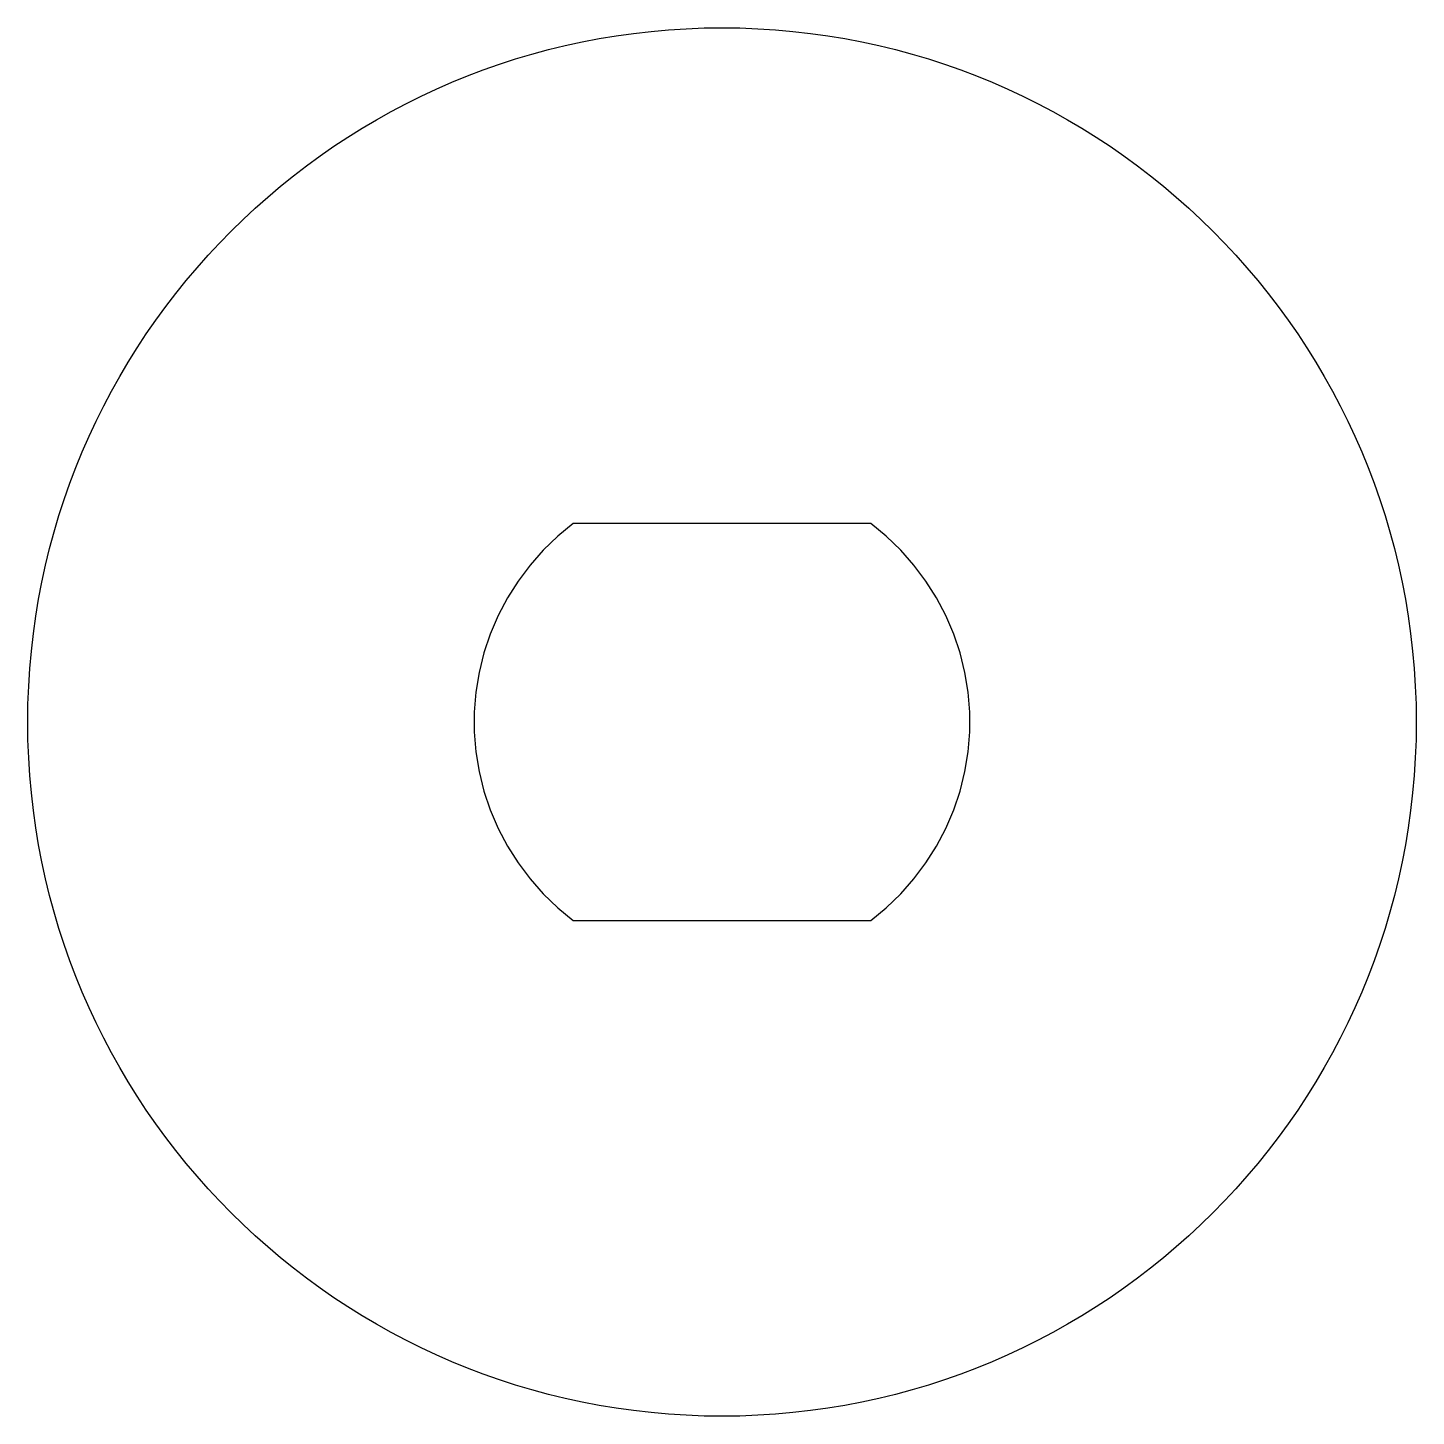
# Model space of a CAD drawing. Header units: metres. Extents: x -28 to 28, y -28 to 28.
import ezdxf

# ---------------------------------------------------------------- set-up
doc = ezdxf.new("R2010")
doc.units = ezdxf.units.M

msp = doc.modelspace()

# ---------------------------------------------------------------- linework, layer by layer
at = {"layer": 'CORTE'}
for p, q in [((-6, 8), (-6.625, 7.491)), ((6, 8), (-6, 8)), ((-6, 8), (-6, 8)), ((6.625, 7.491), (6, 8)), ((-6.625, 7.491), (-7.207, 6.933)), ((7.207, 6.933), (6.625, 7.491)), ((-7.207, 6.933), (-7.742, 6.33)), ((7.742, 6.33), (7.207, 6.933)), ((-7.742, 6.33), (-8.226, 5.686)), ((8.226, 5.686), (7.742, 6.33)), ((-8.226, 5.686), (-8.658, 5.005)), ((8.658, 5.005), (8.226, 5.686)), ((-8.658, 5.005), (-9.033, 4.291)), ((9.033, 4.291), (8.658, 5.005)), ((-9.033, 4.291), (-9.349, 3.549)), ((9.349, 3.549), (9.033, 4.291)), ((-9.349, 3.549), (-9.604, 2.785)), ((9.604, 2.785), (9.349, 3.549)), ((-9.604, 2.785), (-9.798, 2.002)), ((9.798, 2.002), (9.604, 2.785)), ((-9.798, 2.002), (-9.927, 1.207)), ((9.927, 1.207), (9.798, 2.002)), ((-9.927, 1.207), (-9.992, 0.403)), ((9.992, 0.403), (9.927, 1.207)), ((-9.992, 0.403), (-9.992, -0.403)), ((9.992, -0.403), (9.992, 0.403)), ((-9.992, -0.403), (-9.927, -1.207)), ((9.927, -1.207), (9.992, -0.403)), ((-9.927, -1.207), (-9.798, -2.002)), ((9.798, -2.002), (9.927, -1.207)), ((-9.798, -2.002), (-9.604, -2.785)), ((9.604, -2.785), (9.798, -2.002)), ((-9.604, -2.785), (-9.349, -3.549)), ((9.349, -3.549), (9.604, -2.785)), ((-9.349, -3.549), (-9.033, -4.291)), ((9.033, -4.291), (9.349, -3.549)), ((-9.033, -4.291), (-8.658, -5.005)), ((8.658, -5.005), (9.033, -4.291)), ((-8.658, -5.005), (-8.226, -5.686)), ((8.226, -5.686), (8.658, -5.005)), ((-8.226, -5.686), (-7.742, -6.33)), ((7.742, -6.33), (8.226, -5.686)), ((-7.742, -6.33), (-7.207, -6.933)), ((7.207, -6.933), (7.742, -6.33)), ((-7.207, -6.933), (-6.625, -7.491)), ((6.625, -7.491), (7.207, -6.933)), ((-6.625, -7.491), (-6, -8)), ((6, -8), (6.625, -7.491)), ((-6, -8), (6, -8)), ((6, -8), (6, -8))]:
    msp.add_line(p, q, dxfattribs=at)
msp.add_circle((0, 0), 28, dxfattribs=at)

doc.saveas('drawing.dxf')
